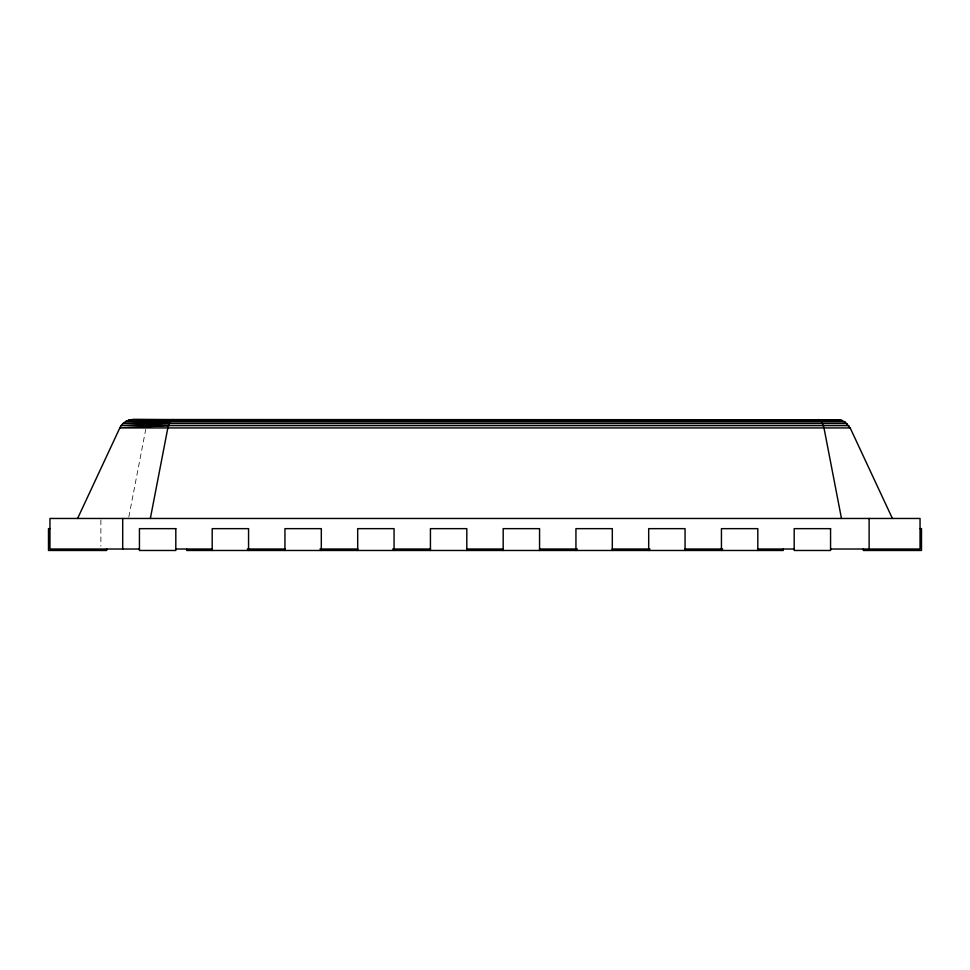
<?xml version="1.0" encoding="UTF-8"?>
<svg xmlns="http://www.w3.org/2000/svg" width="970" height="970" viewBox="0 0 970 970"><rect width="100%" height="100%" fill="white"/><g stroke="black" fill="none" stroke-linecap="round" stroke-linejoin="round"><path stroke-width="0.73" stroke-dasharray="4.85 3.64" d="M128.816 516.986L145.73 429.407M100.88 519.92L100.88 546.11"/><path stroke-width="1.45" d="M150.35 518.465L167.834 427.928L170.065 421.804L173.303 419.525M77.6 518.465L119.819 427.928C122.171 422.884 127.47 419.61 133.011 419.525L839.644 419.767L844.809 421.804L850.181 427.928L892.4 518.465M848.835 425.624L168.392 425.624L119.819 427.928L850.181 427.928M847.028 423.538L169.144 423.538L121.201 425.575L168.392 425.624M844.809 421.804L170.065 421.804L123.069 423.441L169.144 423.538M836.395 420.398L842.299 420.531L171.096 420.531L125.748 421.465L170.065 421.804M836.649 419.816L839.644 419.767L836.625 419.731M171.096 420.531L129.131 420.046L839.644 419.767M129.131 420.046L133.569 420.046M49.955 528.65L48.5 528.65L48.5 550.475L106.7 550.475L106.7 549.02M920.045 528.65L921.5 528.65L921.5 550.475L863.3 550.475L863.3 549.02M139.438 549.02L49.955 549.02L49.955 518.465L920.045 518.465L920.045 549.02L830.562 549.02M175.812 549.02L212.466 549.02M247.289 549.02L285.144 549.02M319.967 549.02L357.821 549.02M392.644 549.02L430.498 549.02M466.812 549.02L503.187 549.02M539.502 549.02L577.356 549.02M612.179 549.02L650.033 549.02M684.856 549.02L722.711 549.02M757.534 549.02L794.187 549.02M133.011 419.525L172.199 419.767M818.522 419.525L821.76 421.804L823.991 427.928L841.475 518.465M869.12 518.465L869.12 549.02M783.275 549.02L783.275 550.475L186.725 550.475L186.725 549.02M757.812 550.475L757.812 528.65L721.438 528.65L721.438 550.475M685.062 550.475L685.062 528.65L648.688 528.65L648.688 550.475M612.312 550.475L612.312 528.65L575.938 528.65L575.938 550.475M539.562 550.475L539.562 528.65L503.187 528.65L503.187 550.475M466.812 550.475L466.812 528.65L430.437 528.65L430.437 550.475M394.062 550.475L394.062 528.65L357.688 528.65L357.688 550.475M321.312 550.475L321.312 528.65L284.938 528.65L284.938 550.475M248.562 550.475L248.562 528.65L212.187 528.65L212.187 550.475M122.705 518.465L122.705 549.02M175.812 528.65L139.438 528.65L139.438 550.475L175.812 550.475L175.812 528.65M830.562 528.65L794.187 528.65L794.187 550.475L830.562 550.475L830.562 528.65"/></g></svg>
